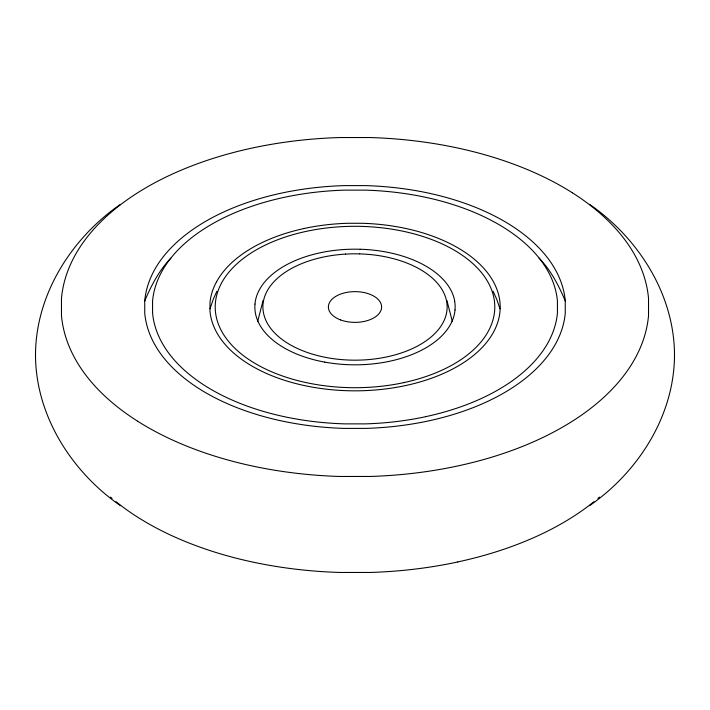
<?xml version="1.0" encoding="UTF-8"?>
<svg xmlns="http://www.w3.org/2000/svg" width="710" height="710" viewBox="0 0 710 710"><rect width="100%" height="100%" fill="white"/><g stroke="black" fill="none" stroke-linecap="round" stroke-linejoin="round"><path stroke-width="1.06" d="M257.677 321.479L263.099 300.419M210.036 308.779L213.177 299.514L216.905 291.251M144.645 301.111C151.239 285.562 159.12 270.315 170.959 258.058M120.354 204.4C71.453 238.32 35.633 294.455 35.5 355.089C35.704 415.714 71.586 471.751 120.46 505.68M589.54 505.68C638.432 471.768 674.296 415.705 674.5 355.089C674.367 294.455 638.547 238.32 589.646 204.4M539.041 258.058C550.88 270.315 558.761 285.562 565.355 301.111M493.095 291.251L496.822 299.514L499.964 308.779M446.901 300.419L452.323 321.479M425.893 416.61A202.501 116.91 0 0 0 548.226 342.291A203.655 117.576 0 0 0 557.43 312.977L557.43 301.031A203.646 117.576 0 0 0 544.881 266.064A201.099 116.103 0 0 0 532.624 250.621A202.953 117.177 0 0 0 444.185 201.906A201.116 116.112 0 0 0 425.911 197.371A203.619 117.558 0 0 0 365.339 190.129L344.661 190.129A203.61 117.549 0 0 0 284.098 197.371A201.125 116.12 0 0 0 257.348 204.453A202.953 117.177 0 0 0 172.965 255.511A201.125 116.12 0 0 0 165.11 266.064A203.619 117.558 0 0 0 152.57 301.031L152.57 312.977A203.61 117.549 0 0 0 165.119 347.944A201.125 116.12 0 0 0 177.385 363.378A202.953 117.177 0 0 0 265.815 412.102A201.099 116.103 0 0 0 284.089 416.637A203.646 117.576 0 0 0 344.661 423.87L365.339 423.879A203.655 117.576 0 0 0 425.911 416.637M304.208 228.469A145.852 84.206 0 0 1 347.589 223.286L362.411 223.286A145.861 84.215 0 0 1 398.789 227.085A145.044 83.745 0 0 1 490.992 277.681A145.878 84.224 0 0 1 500.009 302.726A144.032 83.159 0 0 1 500.009 311.282A145.887 84.224 0 0 1 493.432 332.28A145.053 83.745 0 0 1 405.783 385.521A145.887 84.224 0 0 1 369.795 390.393A144.165 83.239 0 0 1 347.589 390.722A145.878 84.224 0 0 1 311.211 386.923A145.017 83.727 0 0 1 219.008 336.318A145.852 84.206 0 0 1 209.991 311.282L209.991 302.726A145.861 84.215 0 0 1 216.568 281.728M216.594 281.728A145.017 83.727 0 0 1 304.217 228.487M572.384 192.8A294.89 170.249 0 0 1 612.544 225.256A291.588 168.35 0 0 1 630.338 247.639A295.289 170.48 0 0 1 648.523 298.342L648.523 315.666A295.298 170.489 0 0 1 630.338 366.36A293.656 169.539 0 0 1 457.799 465.946A295.298 170.489 0 0 1 369.999 476.463L340.001 476.472A295.289 170.489 0 0 1 252.183 465.964A291.597 168.35 0 0 1 225.691 459.388A294.872 170.24 0 0 1 167.658 437.742A292.28 168.749 0 0 1 137.616 421.207M572.384 192.8A292.28 168.749 0 0 0 542.342 176.257A294.89 170.249 0 0 0 484.309 154.62A291.624 168.368 0 0 0 457.817 148.035A295.245 170.462 0 0 0 369.999 137.536L340.001 137.536A295.236 170.453 0 0 0 252.183 148.044A291.624 168.368 0 0 0 213.408 158.312A294.898 170.258 0 0 0 157.194 181.503A292.272 168.74 0 0 0 128.546 198.844A294.881 170.249 0 0 0 91.066 232.347A291.624 168.368 0 0 0 79.662 247.639A295.245 170.462 0 0 0 61.477 298.342L61.477 315.657A295.236 170.453 0 0 0 79.671 366.36A291.624 168.368 0 0 0 97.447 388.752A294.907 170.258 0 0 0 137.616 421.207M599.462 497.08A293.487 169.441 0 0 1 597.918 498.411M593.959 501.686A293.487 169.441 0 0 1 457.737 561.938M457.755 561.974A295.129 170.391 0 0 1 369.99 572.464L340.01 572.464A295.12 170.391 0 0 1 252.245 561.965A291.428 168.252 0 0 1 213.488 551.705A294.703 170.143 0 0 1 157.309 528.524A292.112 168.652 0 0 1 128.67 511.191A294.739 170.16 0 0 1 116.023 501.695M112.065 498.411A294.739 170.16 0 0 1 110.52 497.089M455.021 309.95A100.163 57.829 0 0 1 365.206 364.523A99.427 57.404 0 0 1 349.888 364.745A100.607 58.087 0 0 1 324.807 362.118M324.745 362.127A100.163 57.829 0 0 1 255.352 312.861A99.391 57.386 0 0 1 254.996 304.049M454.613 301.111A99.427 57.404 0 0 1 455.003 309.95M254.961 304.049A100.216 57.856 0 0 1 344.794 249.476A99.391 57.386 0 0 1 360.112 249.263M360.201 249.245A100.216 57.856 0 0 1 454.728 301.111M359.775 253.896A92.105 53.17 0 0 1 447.131 307.022A92.105 53.17 0 0 1 359.704 360.103A92.105 53.17 0 0 1 263.41 312.4A91.439 52.788 0 0 1 263.002 304.288A92.105 53.17 0 0 1 345.61 254.1M345.61 254.091A91.439 52.788 0 0 1 359.704 253.887M144.742 300.8L144.742 313.208A211.482 122.102 0 0 0 157.771 349.524A208.9 120.611 0 0 0 170.506 365.561A211.252 121.96 0 0 0 199.279 388.805A209.37 120.877 0 0 0 220.801 400.662A211.225 121.951 0 0 0 262.372 416.158A208.882 120.593 0 0 0 281.346 420.879A211.527 122.12 0 0 0 344.261 428.396L365.739 428.396A211.536 122.129 0 0 0 428.654 420.879A210.329 121.437 0 0 0 555.699 343.649A211.536 122.129 0 0 0 565.258 313.208L565.258 300.8A211.527 122.12 0 0 0 552.229 264.484A208.873 120.593 0 0 0 539.493 248.447A211.234 121.96 0 0 0 510.721 225.194A209.37 120.877 0 0 0 489.199 213.346A211.234 121.96 0 0 0 447.628 197.85A208.9 120.611 0 0 0 428.654 193.129A211.491 122.102 0 0 0 365.748 185.612L344.261 185.612A211.491 122.102 0 0 0 281.346 193.138A208.9 120.611 0 0 0 253.577 200.486A211.252 121.96 0 0 0 213.311 217.1A209.361 120.877 0 0 0 192.783 229.525A211.234 121.951 0 0 0 165.936 253.523A208.9 120.611 0 0 0 157.771 264.484A211.491 122.102 0 0 0 144.742 300.8M403.892 382.601A139.657 80.629 0 0 0 488.258 331.339A140.447 81.091 0 0 0 494.604 311.122A138.805 80.132 0 0 0 494.062 298.777A140.447 81.082 0 0 0 485.951 278.773A139.613 80.603 0 0 0 397.147 230.076A140.429 81.073 0 0 0 362.135 226.401A138.752 80.106 0 0 0 340.756 226.721A140.42 81.073 0 0 0 306.099 231.398A139.621 80.612 0 0 0 221.751 282.669A140.429 81.073 0 0 0 215.396 302.886A138.752 80.106 0 0 0 215.938 315.231A140.42 81.073 0 0 0 224.049 335.235A139.621 80.612 0 0 0 312.853 383.933A140.447 81.091 0 0 0 347.864 387.607A138.796 80.132 0 0 0 369.244 387.287A140.456 81.091 0 0 0 403.901 382.61M340.534 319.908A26.625 15.371 0 0 0 381.589 307.785A26.625 15.371 0 0 0 342.886 293.319A26.625 15.371 0 0 0 340.534 319.908"/></g></svg>
